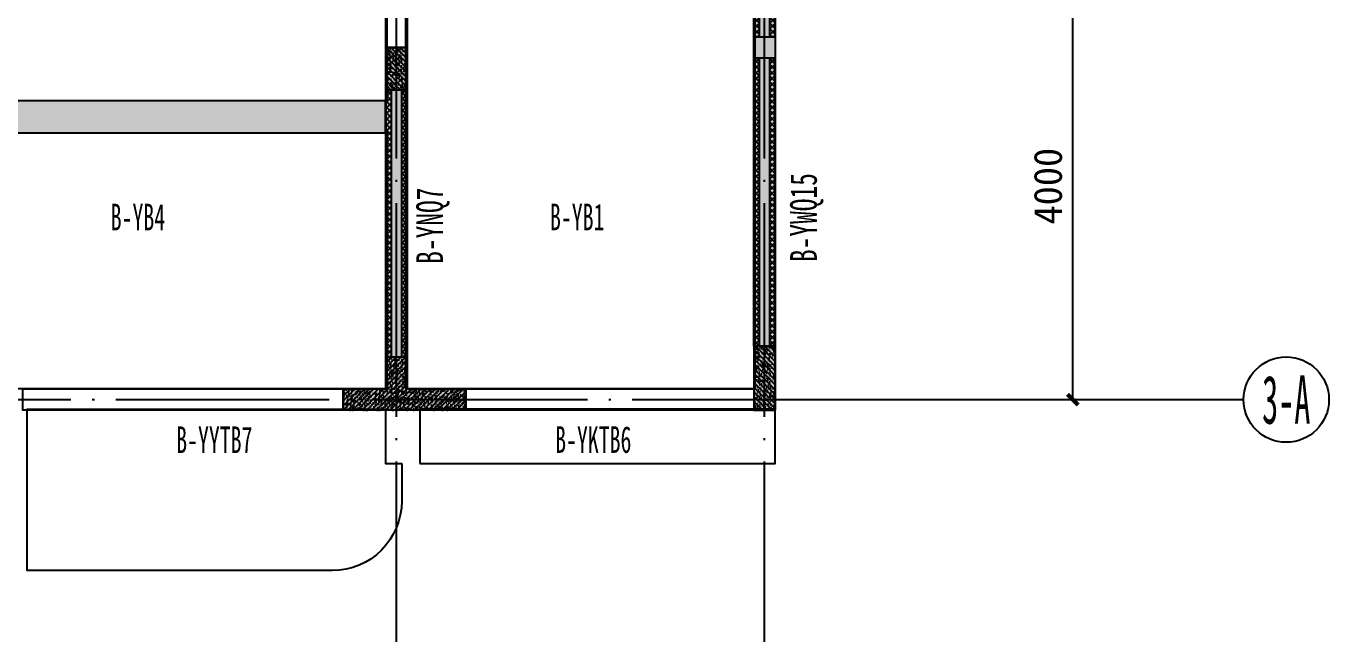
# Model space of a CAD drawing. Extents: x -3200781797 to -8106663, y 494714 to 1244925.
# Drawn here: x -8135821 to -8123612, y 764674 to 770370 of the extents above; entities that cross this region are included whole.
import ezdxf
from ezdxf.enums import TextEntityAlignment as Align

# ---------------------------------------------------------------- set-up
doc = ezdxf.new("R2010")
doc.units = 0
doc.header["$LTSCALE"] = 1000
doc.header["$MEASUREMENT"] = 0
for name, pattern in [('125-墙体$0$CONTINOUS', [0]), ('3#-轴线$0$DOTE', [2.42, 2, -0.2, 0.02, -0.2]), ('3#4#5#$0$DASH', [0.35, 0.25, -0.1]), ('DASH', [0.35, 0.25, -0.1])]:
    doc.linetypes.add(name, pattern=pattern)
doc.layers.get('Defpoints').update_dxf_attribs({"color": 30, "linetype": 'DASH'})
for name, color, linetype in [('125-墙体$0$S-WALL', 40, 'Continuous'), ('125-墙体$0$S-WALL-BEAM', 120, 'Continuous'), ('125-墙体$0$S-WALL-COLU', 252, '125-墙体$0$CONTINOUS'), ('125-墙体$0$S-WALL-COLU-HATC', 16, 'Continuous'), ('125-墙体$0$S-WALL-HATC', 253, 'Continuous'), ('3#-轴线$0$3#-轴号$0$A-ANNO-AXIS-CIRC', 3, 'Continuous'), ('3#-轴线$0$3#-轴号$0$A-ANNO-AXIS-TEXT', 7, 'Continuous'), ('3#-轴线$0$3#-轴号$0$A-ANNO-DIMS', 3, 'Continuous'), ('3#-轴线$0$A-ANNO-DOTE', 10, '3#-轴线$0$DOTE'), ('3#-轴线$0$AXIS_TEXT', 7, 'Continuous'), ('3#4#5#$0$PC-SLAB', 6, '3#4#5#$0$DASH'), ('3#4#5#$0$S-ANNO-TEXT', 7, 'Continuous'), ('3#4#5#$0$S-PC-FQ', 4, 'Continuous'), ('3#4#5#$0$S-PC-FQ-NYQ', 4, 'Continuous'), ('3#4#5#$0$S-PC-FQ-WYQ', 4, 'Continuous'), ('3#4#5#$0$S-PC-SLAB', 6, 'Continuous'), ('3#4#5#$0$S-WALL-HATC', 253, 'Continuous'), ('3#4#5#$0$可计入现浇段', 60, 'Continuous')]:
    doc.layers.add(name, color=color, linetype=linetype)
doc.styles.add('3#-轴线$0$3#-轴号$0$_TCH_AXIS', font='')
doc.styles.add('3#-轴线$0$3#-轴号$0$_TCH_DIM_T3', font='')
doc.styles.add('3#-轴线$0$COMPLEX', font='COMPLEX')
doc.styles.add('3#4#5#$0$外部参照 1$0$宋体', font='', dxfattribs={"width": 0.8})
doc.styles.add('3#4#5#$0$宋体', font='', dxfattribs={"width": 0.8})
doc.styles.get('3#-轴线$0$3#-轴号$0$_TCH_AXIS').set_extended_font_data('SimSun')
doc.styles.get('3#-轴线$0$3#-轴号$0$_TCH_DIM_T3').set_extended_font_data('SimSun')
doc.styles.get('3#4#5#$0$外部参照 1$0$宋体').set_extended_font_data('SimSun')
doc.styles.get('3#4#5#$0$宋体').set_extended_font_data('SimSun')
doc.dimstyles.new('3#-轴线$0$3#-轴号$0$_TCH_ARCH&&100', dxfattribs={"dimtxt": 264.345992, "dimasz": 100, "dimexe": 250, "dimexo": 300, "dimgap": 100, "dimtad": 1, "dimdec": 0, "dimzin": 0, "dimdsep": 46, "dimtxsty": '3#-轴线$0$3#-轴号$0$_TCH_DIM_T3', "dimblk": '3#-轴线$0$3#-轴号$0$_ArchTick', "dimcen": 0.09, "dimclrt": 7, "dimazin": 2, "dimtfac": 1, "dimtdec": 0, "dimtix": 1, "dimtmove": 2, "dimatfit": 3, "dimfxl": 100, "dimtolj": 1, "dimtzin": 0, "dimarcsym": 0})

# ---------------------------------------------------------------- blocks, each defined once
blk = doc.blocks.new('3#4#5#$0$B-YWQ15')
at = {"layer": '3#4#5#$0$S-PC-FQ-WYQ'}
h = blk.add_hatch(dxfattribs=at)
h.set_pattern_fill('ANSI37', color=256, scale=12, angle=90)
h.set_pattern_definition([(135, (-970766.46, 834939.808), (-26.9407684, -26.9407684), []), (225, (-970766.46, 834939.808), (26.9407684, -26.9407684), [])])
h.paths.add_polyline_path([(-108964, 319088), (-108914, 319088), (-108914, 321788), (-108964, 321788)])
h = blk.add_hatch(dxfattribs=at)
h.set_pattern_fill('ANSI37', color=256, scale=12, angle=90)
h.set_pattern_definition([(135, (-970616.46, 834939.808), (-26.9407684, -26.9407684), []), (225, (-970616.46, 834939.808), (26.9407684, -26.9407684), [])])
h.paths.add_polyline_path([(-108814, 319088), (-108764, 319088), (-108764, 321788), (-108814, 321788)])
for points in [[(-108964, 319088), (-108914, 319088), (-108914, 321788), (-108964, 321788)], [(-108964, 321788), (-108764, 321788), (-108764, 319088), (-108964, 319088)], [(-108814, 319088), (-108764, 319088), (-108764, 321788), (-108814, 321788)]]:
    blk.add_lwpolyline(points, close=True, dxfattribs=at)
blk = doc.blocks.new('3#4#5#$0$B-YWQ7')
at = {"layer": '3#4#5#$0$S-PC-FQ'}
h = blk.add_hatch(dxfattribs=at)
h.set_pattern_fill('HONEY', color=6, scale=100)
h.set_pattern_definition([(0, (-2908947.837, 574047.362), (18.75, 10.8253175), [12.5, -25]), (120, (-2908947.837, 574047.362), (-18.74999996, 10.82531757), [12.5, -25]), (60, (-2908947.837, 574047.362), (4e-08, 21.65063507), [-25, 12.5])])
h.paths.add_polyline_path([(-147956, 325388), (-147856, 325388), (-147856, 324388), (-147956, 324388)])
at = {"layer": '3#4#5#$0$S-PC-FQ-WYQ'}
h = blk.add_hatch(dxfattribs=at)
h.set_pattern_fill('ANSI37', color=256, scale=12, angle=90)
h.set_pattern_definition([(135, (-1009808.17, 839489.796), (-26.9407684, -26.9407684), []), (225, (-1009808.17, 839489.796), (26.9407684, -26.9407684), [])])
h.paths.add_polyline_path([(-148006, 326088), (-147956, 326088), (-147956, 326488), (-148006, 326488)])
h = blk.add_hatch(dxfattribs=at)
h.set_pattern_fill('ANSI37', color=256, scale=12, angle=90)
h.set_pattern_definition([(135, (-1009658.17, 839489.796), (-26.9407684, -26.9407684), []), (225, (-1009658.17, 839489.796), (26.9407684, -26.9407684), [])])
h.paths.add_polyline_path([(-147856, 326088), (-147806, 326088), (-147806, 326488), (-147856, 326488)])
h = blk.add_hatch(dxfattribs=at)
h.set_pattern_fill('ANSI37', color=256, scale=12, angle=90)
h.set_pattern_definition([(135, (-1009808.172, 838539.798), (-26.9407684, -26.9407684), []), (225, (-1009808.172, 838539.798), (26.9407684, -26.9407684), [])])
h.paths.add_polyline_path([(-148006, 324388), (-147956, 324388), (-147956, 325388), (-148006, 325388)])
h = blk.add_hatch(dxfattribs=at)
h.set_pattern_fill('ANSI37', color=256, scale=12, angle=90)
h.set_pattern_definition([(135, (-1009658.172, 838539.798), (-26.9407684, -26.9407684), []), (225, (-1009658.172, 838539.798), (26.9407684, -26.9407684), [])])
h.paths.add_polyline_path([(-147856, 324388), (-147806, 324388), (-147806, 325388), (-147856, 325388)])
h = blk.add_hatch(dxfattribs=at)
h.set_pattern_fill('ANSI37', color=256, scale=12, angle=90)
h.set_pattern_definition([(135, (-1009808.04, 836589.806), (-26.9407684, -26.9407684), []), (225, (-1009808.04, 836589.806), (26.9407684, -26.9407684), [])])
h.paths.add_polyline_path([(-148006, 322088), (-147956, 322088), (-147956, 323688), (-148006, 323688)])
h = blk.add_hatch(dxfattribs=at)
h.set_pattern_fill('ANSI37', color=256, scale=12, angle=90)
h.set_pattern_definition([(135, (-1009658.04, 836589.806), (-26.9407684, -26.9407684), []), (225, (-1009658.04, 836589.806), (26.9407684, -26.9407684), [])])
h.paths.add_polyline_path([(-147856, 322088), (-147806, 322088), (-147806, 323688), (-147856, 323688)])
at = {"layer": '3#4#5#$0$S-PC-FQ', "color": 6}
blk.add_lwpolyline([(-147956, 325388), (-147856, 325388), (-147856, 324388), (-147956, 324388)], close=True, dxfattribs=at)
at = {"layer": '3#4#5#$0$S-PC-FQ-WYQ'}
for points in [[(-148006, 326088), (-147956, 326088), (-147956, 326488), (-148006, 326488)], [(-148006, 326488), (-147806, 326488), (-147806, 326088), (-148006, 326088)], [(-147856, 326088), (-147806, 326088), (-147806, 326488), (-147856, 326488)], [(-148006, 326088), (-147806, 326088), (-147806, 325388), (-148006, 325388)], [(-148006, 324388), (-147956, 324388), (-147956, 325388), (-148006, 325388)], [(-148006, 325388), (-147806, 325388), (-147806, 324388), (-148006, 324388)], [(-147856, 324388), (-147806, 324388), (-147806, 325388), (-147856, 325388)], [(-148006, 324388), (-147806, 324388), (-147806, 323688), (-148006, 323688)], [(-148006, 322088), (-147956, 322088), (-147956, 323688), (-148006, 323688)], [(-148006, 323688), (-147806, 323688), (-147806, 322088), (-148006, 322088)], [(-147856, 322088), (-147806, 322088), (-147806, 323688), (-147856, 323688)]]:
    blk.add_lwpolyline(points, close=True, dxfattribs=at)
blk = doc.blocks.new('3#4#5#$0$A$C53EF3948')
at = {"layer": '3#4#5#$0$S-PC-FQ-WYQ'}
h = blk.add_hatch(dxfattribs=at)
h.set_pattern_fill('ANSI37', color=256, scale=12, angle=90)
h.set_pattern_definition([(135, (-1136381.43, 743069.668), (-26.9407684, -26.9407684), []), (225, (-1136381.43, 743069.668), (26.9407684, -26.9407684), [])])
h.paths.add_polyline_path([(38349.5, -10800.1), (38399.5, -10800.1), (38399.8, -8300), (38349.8, -8300)])
h = blk.add_hatch(dxfattribs=at)
h.set_pattern_fill('ANSI37', color=256, scale=12, angle=90)
h.set_pattern_definition([(135, (-1136531.43, 743069.668), (-26.9407684, -26.9407684), []), (225, (-1136531.43, 743069.668), (26.9407684, -26.9407684), [])])
h.paths.add_polyline_path([(38499.5, -10800.1), (38549.5, -10800.1), (38549.8, -8300), (38499.8, -8300)])
for points in [[(38399.5, -10800.1), (38349.5, -10800.1), (38349.8, -8300), (38399.8, -8300)], [(38549.8, -8300), (38349.8, -8300), (38349.5, -10800.1), (38549.5, -10800.1)], [(38549.5, -10800.1), (38499.5, -10800.1), (38499.8, -8300), (38549.8, -8300)]]:
    blk.add_lwpolyline(points, close=True, dxfattribs=at)
at = {"layer": '3#4#5#$0$可计入现浇段'}
blk.add_lwpolyline([(41799.6, -8000), (41799.6, -8000), (41799.6, -8000), (41799.6, -7800), (41799.6, -7800), (41799.6, -7800), (41999.6, -7800), (41999.6, -8000), (41799.6, -8000)], dxfattribs=at)
at = {"layer": '3#4#5#$0$S-PC-FQ-WYQ', "xscale": -1}
for name, p in [('3#4#5#$0$B-YWQ7', (-106006.2, -329888.5)), ('3#4#5#$0$B-YWQ15', (-66964.7, -329788.4))]:
    blk.add_blockref(name, p, dxfattribs=at)
at = {"layer": '3#4#5#$0$S-PC-FQ-NYQ', "style": '3#4#5#$0$宋体', "width": 0.7}
for s, p in [('B-YWQ15', (42264.5, -9911.1)), ('B-YNQ7', (38761.4, -9927.5))]:
    blk.add_text(s, height=250, rotation=90, dxfattribs=at).set_placement(p, align=Align.MIDDLE_LEFT)
blk = doc.blocks.new('3#4#5#$0$A$C7C4D4DCF')
at = {"layer": '3#4#5#$0$S-PC-SLAB'}
blk.add_lwpolyline([(38500, -500), (38500, -851, -0.41418), (37849, -1501), (34990, -1500), (34990, 9), (38349, 10), (38349, -500), (38500, -500)], format="xyb", dxfattribs=at)
blk.add_lwpolyline([(38669, -500), (41999, -500), (41999, 10), (38669, 10)], close=True, dxfattribs=at)
at = {"layer": '3#4#5#$0$PC-SLAB', "linetype": 'ByBlock', "style": '3#4#5#$0$外部参照 1$0$宋体', "width": 0.6}
blk.add_text('B-YYTB7', height=250, dxfattribs=at).set_placement((36744, -276), align=Align.MIDDLE)
blk.add_text('B-YKTB6', height=250, rotation=360, dxfattribs=at).set_placement((40295, -276), align=Align.MIDDLE)
blk = doc.blocks.new('3#4#5#$0$ban111')
at = {"layer": '3#4#5#$0$S-WALL-HATC', "ltscale": 100}
h = blk.add_hatch(dxfattribs=at)
h.set_pattern_fill('AR-CONC', color=256, scale=25, angle=-270, style=0)
h.set_pattern_definition([(140, (-37341047970.12, -2020437059.28), (15.68803374565, 179.3150456502), [18.75, -206.25]), (85, (-37341047970.12, -2020437059.28), (-188.048033425, -34.68783340325), [15, -165]), (190.4514, (-37341047968.81, -2020437044.34), (-172.3598855152, 144.6273454285), [15.9350475, -175.285528]), (136.1842, (-37341048020.12, -2020437059.28), (41.3797535823, 266.8102621564), [28.125, -309.375]), (186.6356, (-37341048016.67, -2020437037.05), (-243.5294677251, 233.6656763872), [23.902572, -262.92825]), (81.1842, (-37341048020.12, -2020437059.28), (-243.5296502313, 233.6654862834), [22.5, -247.5]), (111, (-37341048007.62, -2020437034.28), (100.65472266633, 149.2267630296), [18.75, -206.25]), (56, (-37341048007.62, -2020437034.28), (-181.2875112617, 60.8288329804), [15, -165]), (161.4514, (-37341047999.23, -2020437021.84), (-80.6326241775, 210.0556571454), [15.9350475, -175.285528]), (127.5, (-37341047970.12, -2020437059.28), (-83.22346345783, 3.03996382932), [0, -163, 0, -167.5, 0, -165.625]), (97.5, (-37341047970.12, -2020437059.28), (-98.6029279706, 65.76738436054), [0, -95.5, 0, -159.25, 0, -63.125]), (57.5, (-37341047970.12, -2020437115.03), (5.6387179336, 133.4556090431), [0, -62.5, 0, -195, 0, -258.75]), (47.5, (-37341047970.12, -2020437140.03), (-25.02624558308, 145.7965423356), [0, -81.25, 0, -129.5, 0, -183.75])])
h.paths.add_polyline_path([(-228282, 404475), (-228282, 404775), (-221482, 404775), (-221482, 404475)])
at = {"layer": '3#4#5#$0$S-PC-SLAB'}
blk.add_lwpolyline([(-228292, 407075), (-228292, 404775), (-221472, 404775), (-221472, 405875), (-222672, 405875), (-222672, 407075), (-228292, 407075)], dxfattribs=at)
for points in [[(-231742, 402075), (-228472, 402075), (-228472, 406275), (-231742, 406275)], [(-228292, 402075), (-221472, 402075), (-221472, 404475), (-228292, 404475)]]:
    blk.add_lwpolyline(points, close=True, dxfattribs=at)
at = {"layer": '3#4#5#$0$S-WALL-HATC', "ltscale": 100}
blk.add_lwpolyline([(-228282, 404475), (-228282, 404775), (-221482, 404775), (-221482, 404475)], close=True, dxfattribs=at)
blk = doc.blocks.new('3#4#5#$0$5#')
at = {"layer": '3#4#5#$0$S-ANNO-TEXT', "xscale": -1}
blk.add_blockref('3#4#5#$0$ban111', (-43036, -247400), dxfattribs=at)
at = {"layer": '3#4#5#$0$PC-SLAB', "linetype": 'ByBlock', "style": '3#4#5#$0$外部参照 1$0$宋体', "width": 0.6}
for s, p in [('B-YB4', (182925, 156285)), ('B-YB1', (187041, 156286))]:
    blk.add_text(s, height=250, dxfattribs=at).set_placement(p, align=Align.MIDDLE)
blk = doc.blocks.new('125-墙体')
at = {"layer": '125-墙体$0$S-WALL-COLU-HATC'}
h = blk.add_hatch(dxfattribs=at)
h.set_pattern_fill('AR-CONC', color=256, scale=10)
h.set_pattern_definition([(50, (15787.076, -245457.834), (71.726018, -6.275213), [7.5, -82.5]), (355, (15787.076, -245457.83), (-13.875133, 75.219213), [6, -66]), (100.4514, (15793.05, -245458.36), (57.850938, 68.943954), [6.37402, -70.114211]), (46.1842, (15787.08, -245437.83), (106.724105, -16.5519), [11.25, -123.75]), (96.6356, (15795.97, -245439.21), (93.46627, 97.411787), [9.56103, -105.1713]), (351.1842, (15787.08, -245437.83), (93.466195, 97.41186), [9, -99]), (21, (15797.076, -245442.834), (59.690705, -40.261889), [7.5, -82.5]), (326, (15797.076, -245442.83), (24.331533, 72.515005), [6, -66]), (71.4514, (15802.05, -245446.19), (84.022263, 32.25305), [6.37402, -70.114211]), (37.5, (15787.076, -245457.834), (1.2159855, 33.2893854), [0, -65.2, 0, -67, 0, -66.25]), (7.5, (15787.076, -245457.834), (26.306954, 39.441171), [0, -38.2, 0, -63.7, 0, -25.25]), (327.5, (15764.776, -245457.834), (53.3822436, -2.2554872), [0, -25, 0, -78, 0, -103.5]), (317.5, (15754.776, -245457.834), (58.318617, 10.010498), [0, -32.5, 0, -51.8, 0, -73.5])])
h.paths.add_polyline_path([(3550, -7800), (3350, -7800), (3350, -8200), (3550, -8200)])
h = blk.add_hatch(dxfattribs=at)
h.set_pattern_fill('ANSI31', color=256, scale=250, style=0)
h.set_pattern_definition([(45, (15787.076, -245457.834), (-22.097087, 22.097087), [])])
h.paths.add_polyline_path([(3550, -7800), (3350, -7800), (3350, -8200), (3550, -8200)])
h = blk.add_hatch(dxfattribs=at)
h.set_pattern_fill('AR-CONC', color=256, scale=10)
h.set_pattern_definition([(50, (295941.93, -248457.834), (71.726018, -6.2752135), [7.5, -82.5]), (355, (295941.93, -248457.83), (-13.875133, 75.219213), [6, -66]), (100.4514, (295947.91, -248458.36), (57.850938, 68.943954), [6.374019, -70.114211]), (46.1842, (295941.93, -248437.83), (106.724105, -16.551901), [11.25, -123.75]), (96.6356, (295950.82, -248439.21), (93.46627, 97.411787), [9.56103, -105.1713]), (351.1842, (295941.93, -248437.83), (93.466195, 97.41186), [9, -99]), (21, (295951.93, -248442.834), (59.690705, -40.261889), [7.5, -82.5]), (326, (295951.93, -248442.83), (24.331533, 72.515005), [6, -66]), (71.4514, (295956.905, -248446.19), (84.022263, 32.25305), [6.374019, -70.114211]), (37.5, (295941.93, -248457.834), (1.2159855, 33.2893854), [0, -65.2, 0, -67, 0, -66.25]), (7.5, (295941.93, -248457.834), (26.3069537, 39.4411712), [0, -38.2, 0, -63.7, 0, -25.25]), (327.5, (295919.63, -248457.834), (53.3822436, -2.2554872), [0, -25, 0, -78, 0, -103.5]), (317.5, (295909.63, -248457.834), (58.318617, 10.010498), [0, -32.5, 0, -51.8, 0, -73.5])])
h.paths.add_polyline_path([(-100, -10600), (100, -10600), (100, -11200), (-100, -11200)])
h = blk.add_hatch(dxfattribs=at)
h.set_pattern_fill('ANSI31', color=256, scale=250, style=0)
h.set_pattern_definition([(45, (295941.93, -248457.834), (-22.097087, 22.097087), [])])
h.paths.add_polyline_path([(100, -10600), (-100, -10600), (-100, -11200), (100, -11200)])
h = blk.add_hatch(dxfattribs=at)
h.set_pattern_fill('AR-CONC', color=256, scale=10, angle=90)
h.set_pattern_definition([(140, (245486.99, 4537.05), (6.275213, 71.726018), [7.5, -82.5]), (85, (245486.99, 4537.05), (-75.219213, -13.875133), [6, -66]), (190.4514, (245487.51, 4543.03), (-68.943954, 57.850938), [6.37402, -70.114211]), (136.1842, (245466.99, 4537.05), (16.5519, 106.724105), [11.25, -123.75]), (186.6356, (245468.37, 4545.95), (-97.411787, 93.46627), [9.56103, -105.1713]), (81.1842, (245466.99, 4537.05), (-97.41186, 93.466195), [9, -99]), (111, (245471.99, 4547.05), (40.261889, 59.690705), [7.5, -82.5]), (56, (245471.99, 4547.05), (-72.515005, 24.331533), [6, -66]), (161.4514, (245475.345, 4552.03), (-32.25305, 84.022263), [6.37402, -70.114211]), (127.5, (245486.99, 4537.052), (-33.2893854, 1.2159855), [0, -65.2, 0, -67, 0, -66.25]), (97.5, (245486.99, 4537.052), (-39.441171, 26.306954), [0, -38.2, 0, -63.7, 0, -25.25]), (57.5, (245486.99, 4514.752), (2.2554872, 53.3822436), [0, -25, 0, -78, 0, -103.5]), (47.5, (245486.99, 4504.752), (-10.010498, 58.318617), [0, -32.5, 0, -51.8, 0, -73.5])])
h.paths.add_polyline_path([(3350, -11000), (2800, -11000), (2800, -11200), (3550, -11200), (3950, -11200), (3950, -11000), (3550, -11000), (3550, -10700), (3350, -10700)])
h = blk.add_hatch(dxfattribs=at)
h.set_pattern_fill('ANSI31', color=256, scale=250, angle=90, style=0)
h.set_pattern_definition([(135, (245486.99, 4537.052), (-22.097087, -22.097087), [])])
h.paths.add_polyline_path([(3350, -11000), (2800, -11000), (2800, -11200), (3550, -11200), (3950, -11200), (3950, -11000), (3550, -11000), (3550, -10700), (3350, -10700)])
at = {"layer": '125-墙体$0$S-WALL-HATC'}
for points in [[(100, -6100), (-100, -6100), (-100, -11200), (100, -11200)], [(3550, -11000), (3550, -7800), (3350, -7800), (3350, -11000), (3450, -11067)], [(2800, -11200), (3450, -11200), (3450, -11067), (3350, -11000), (2800, -11000)], [(3450, -11067), (3450, -11200), (3950, -11200), (3950, -11000), (3550, -11000)]]:
    blk.add_hatch(color=256, dxfattribs=at).paths.add_polyline_path(points)
at = {"layer": '125-墙体$0$S-WALL'}
for p, q in [((-100, -6100), (-100, -11200)), ((100, -6100), (100, -11000)), ((3550, -7800), (3350, -7800)), ((3350, -7800), (3350, -11000)), ((3550, -11000), (3550, -7800)), ((100, -11000), (100, -11000)), ((100, -11000), (100, -11200)), ((2800, -11000), (3350, -11000)), ((2800, -11000), (2800, -11200)), ((3550, -11000), (3950, -11000)), ((3950, -11000), (3950, -11200)), ((-100, -11200), (100, -11200)), ((2800, -11200), (3450, -11200)), ((3450, -11200), (3950, -11200))]:
    blk.add_line(p, q, dxfattribs=at)
at = {"layer": '125-墙体$0$S-WALL-BEAM'}
for points in [[(3550, -3300), (3350, -3300), (3350, -7800), (3550, -7800)], [(100, -11000), (100, -11200), (2800, -11200), (2800, -11000)], [(3950, -11000), (3950, -11200), (6950, -11200), (6950, -11000)]]:
    blk.add_lwpolyline(points, close=True, dxfattribs=at)
at = {"layer": '125-墙体$0$S-WALL-COLU', "lineweight": -2}
for points in [[(3550, -7800), (3350, -7800), (3350, -8200), (3550, -8200)], [(-100, -10600), (100, -10600), (100, -11200), (-100, -11200)]]:
    blk.add_lwpolyline(points, close=True, dxfattribs=at)
at = {"layer": '125-墙体$0$S-WALL-COLU', "linetype": 'ByBlock'}
blk.add_lwpolyline([(3350, -11000), (2800, -11000), (2800, -11200), (3550, -11200), (3950, -11200), (3950, -11000), (3550, -11000), (3550, -10700), (3350, -10700), (3350, -11000)], dxfattribs=at)
blk = doc.blocks.new('3#-轴线$0$_AXISO')
blk.add_circle((0, 0), 0.5)
at = {"layer": '3#-轴线$0$AXIS_TEXT', "style": '3#-轴线$0$COMPLEX', "width": 1.041667}
blk.add_attdef('A', text='', height=0.56, dxfattribs=at).set_placement((-0.25, -0.28), (0.25, -0.28), align=Align.FIT)
blk = doc.blocks.new('3#-轴线$0$3#-轴号$0$_ArchTick')
at = {"color": 0, "linetype": 'ByBlock', "const_width": 0.4}
blk.add_lwpolyline([(-0.5, -0.5), (0.5, 0.5)], dxfattribs=at)
blk = doc.blocks.new('*D2040')
at = {"layer": '3#-轴线$0$3#-轴号$0$A-ANNO-DIMS', "color": 0, "lineweight": -2, "transparency": 16777216}
for p, q in [((44188, -7100), (44938, -7100)), ((44688, -11100), (44688, -7100)), ((44188, -11100), (44938, -11100))]:
    blk.add_line(p, q, dxfattribs=at)
at = {"layer": 'Defpoints', "color": 0, "transparency": 16777216}
for p in [(43888, -7100), (44688, -7100), (43888, -11100)]:
    blk.add_point(p, dxfattribs=at)
at = {"layer": '3#-轴线$0$3#-轴号$0$A-ANNO-DIMS', "color": 0, "lineweight": -2, "transparency": 16777216, "xscale": 100, "yscale": 100, "zscale": 100}
for p, rotation in [((44688, -7100), 90), ((44688, -11100), 270)]:
    blk.add_blockref('3#-轴线$0$3#-轴号$0$_ArchTick', p, dxfattribs=dict(at, rotation=rotation))
at = {"layer": '3#-轴线$0$3#-轴号$0$A-ANNO-DIMS', "color": 7, "transparency": 16777216, "insert": (44456, -9100), "char_height": 264.3, "attachment_point": 5, "rotation": 90, "style": '3#-轴线$0$3#-轴号$0$_TCH_DIM_T3'}
blk.add_mtext('\\A1;4000', dxfattribs=at)
blk = doc.blocks.new('3#-轴线$0$3#-轴号')
at = {"layer": '3#-轴线$0$3#-轴号$0$A-ANNO-AXIS-CIRC'}
blk.add_line((42288, -11100), (46288, -11100), dxfattribs=at)
ref = blk.add_blockref('3#-轴线$0$_AXISO', (46688, -11100), dxfattribs=dict(at, xscale=800, yscale=800, zscale=800))
ref.add_attrib('A', '3-A', dxfattribs={"layer": '3#-轴线$0$3#-轴号$0$A-ANNO-AXIS-TEXT', "height": 452.55, "style": '3#-轴线$0$3#-轴号$0$_TCH_AXIS', "width": 0.466146}).set_placement((46461.7, -11326.3), (46914.3, -11326.3), align=Align.FIT)
at = {"layer": '3#-轴线$0$3#-轴号$0$A-ANNO-DIMS'}
dim = blk.add_aligned_dim(p1=(43888, -11100), p2=(43888, -7100), distance=-800, dimstyle='3#-轴线$0$3#-轴号$0$_TCH_ARCH&&100', dxfattribs=at)
dim.commit()
dim.dimension.update_dxf_attribs({"geometry": '*D2040', "text_midpoint": (44455.8, -9100)})
blk = doc.blocks.new('3#-轴线')
at = {"layer": '3#-轴线$0$A-ANNO-DOTE'}
for points in [[(41800, -16100), (41800, 5500)], [(38350, -16100), (38350, -3200)], [(-3000, -11100), (44800, -11100)]]:
    blk.add_lwpolyline(points, dxfattribs=at)
blk.add_blockref('3#-轴线$0$3#-轴号', (0, 0))

msp = doc.modelspace()

# ---------------------------------------------------------------- block references
msp.add_blockref('3#-轴线', (-8170700.4, 777969.5))
at = {"xscale": -1, "rotation": 3.622788229407092e-06}
msp.add_blockref('125-墙体', (-8128900.4, 777969.5), dxfattribs=at)
at = {"layer": '3#4#5#$0$S-ANNO-TEXT'}
msp.add_blockref('3#4#5#$0$A$C53EF3948', (-8170800.4, 778069.7), dxfattribs=at)
at = {"layer": '3#4#5#$0$S-PC-SLAB'}
msp.add_blockref('3#4#5#$0$5#', (-8317697.2, 612294.7), dxfattribs=at)
at = {"layer": '3#4#5#$0$S-PC-SLAB', "color": 1}
msp.add_blockref('3#4#5#$0$A$C7C4D4DCF', (-8170800.4, 766769.7), dxfattribs=at)

doc.saveas('drawing.dxf')
